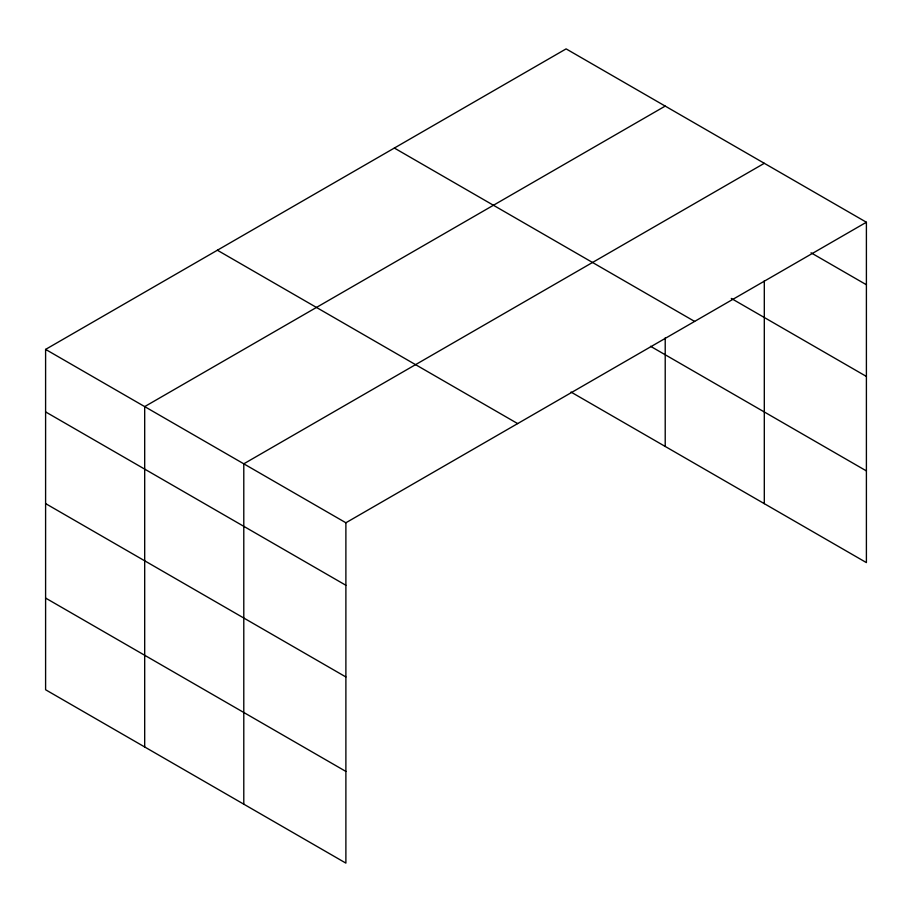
<?xml version="1.0" encoding="UTF-8"?>
<svg xmlns="http://www.w3.org/2000/svg" width="912" height="912" viewBox="0 0 912 912"><rect width="100%" height="100%" fill="white"/><g stroke="black" fill="none" stroke-linecap="round" stroke-linejoin="round"><path stroke-width="1.37" d="M45.6 349.399L345.887 522.77L345.887 863.117L45.6 689.757L45.6 349.399L566.113 48.883L866.4 222.243L866.4 562.601L571.003 392.057M665.213 106.088L144.689 406.604L144.689 746.962M764.302 163.305L243.789 463.82L243.789 804.179M345.887 522.77L866.4 222.243M811.042 252.795L866.4 284.749M731.276 298.429L866.4 376.439M394.349 148.052L694.625 321.423M650.53 346.286L866.4 470.911M217.375 250.23L517.651 423.59M45.6 411.905L345.887 585.276M45.6 503.595L345.887 676.966M45.6 598.067L345.887 771.427M764.302 280.828L764.302 503.663M665.213 337.839L665.213 446.447"/></g></svg>
